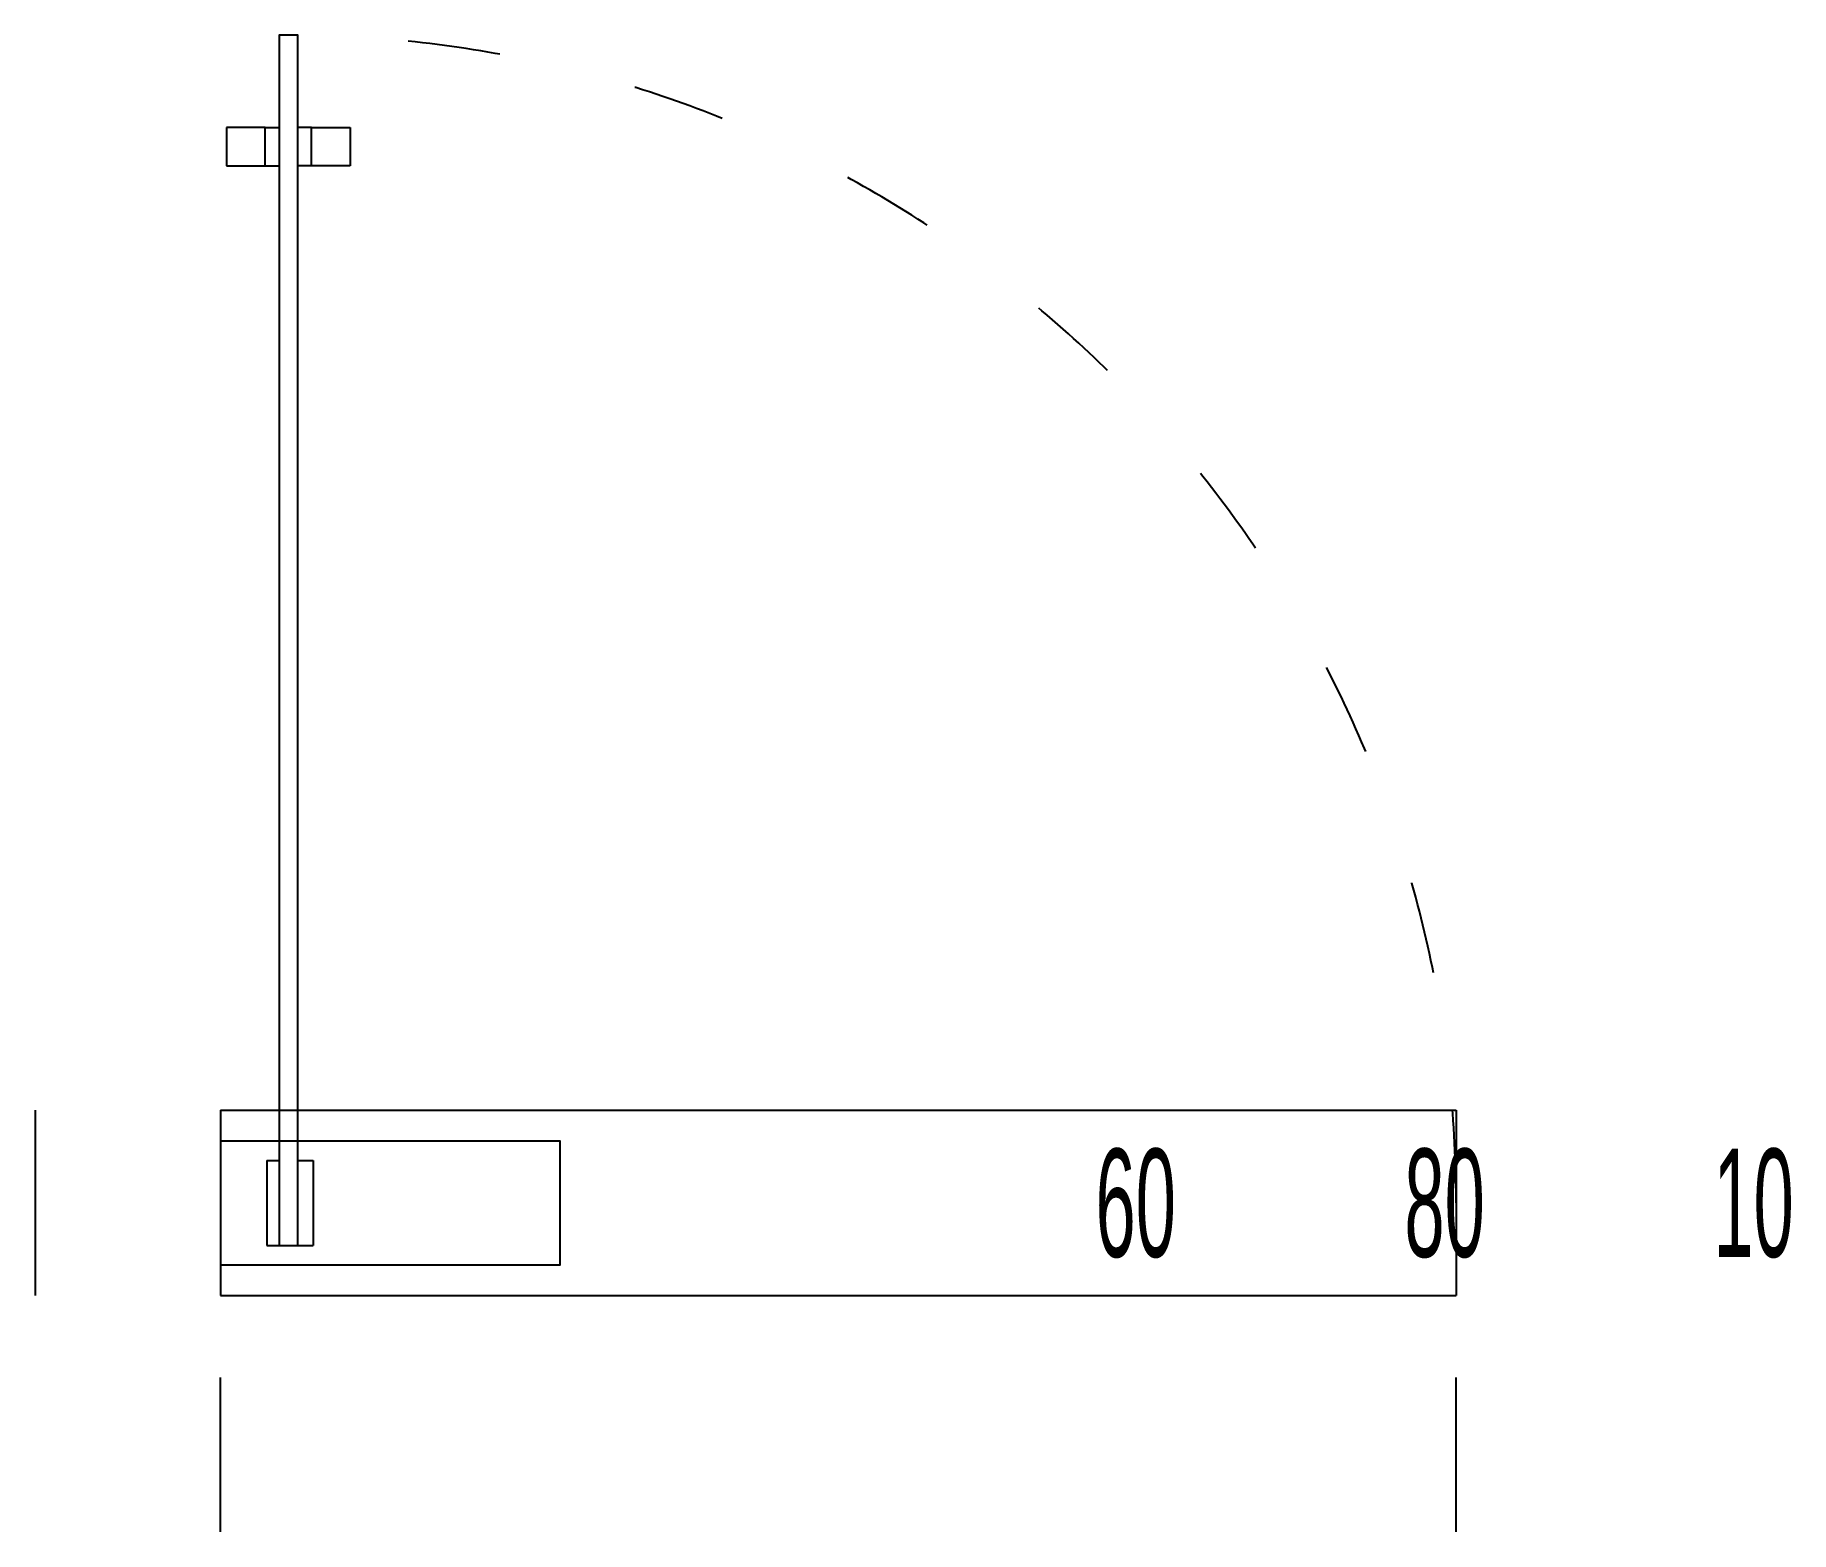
# Model space of a CAD drawing. Header units: millimetres. Extents: x -120 to 1017, y -273 to 696.
import ezdxf

# ---------------------------------------------------------------- set-up
doc = ezdxf.new("R2010")
doc.units = ezdxf.units.MM
doc.header["$MEASUREMENT"] = 0
doc.linetypes.add('ACAD_ISO03W100', pattern=[30, 12, -18])
doc.layers.get('Defpoints').update_dxf_attribs({"color": 1})
for name, color, linetype in [('D-T', 2, 'Continuous'), ('DOOR', 34, 'Continuous'), ('Wall-01', 4, 'Continuous')]:
    doc.layers.add(name, color=color, linetype=linetype)
doc.styles.add('标注', font='stylu.ttf')

msp = doc.modelspace()

# ---------------------------------------------------------------- linework, layer by layer
at = {"layer": 'D-T'}
for p, q in [((0, 0), (800, 0)), ((0, -120), (800, -120))]:
    msp.add_line(p, q, dxfattribs=at)
at = {"layer": 'Defpoints', "color": 250}
for p, q in [((-120, 0), (-120, -120)), ((0, -272.9), (0, -172.9)), ((800, -272.9), (800, -172.9))]:
    msp.add_line(p, q, dxfattribs=at)
at = {"layer": 'DOOR'}
for p, q in [((4, 636.3), (4, 611.3)), ((4, 636.3), (4, 611.3)), ((29, 636.3), (4, 636.3)), ((29, 636.3), (38, 636.3)), ((29, 611.3), (29, 636.3)), ((59, 636.3), (50, 636.3)), ((59, 611.3), (59, 636.3)), ((59, 636.3), (84, 636.3)), ((84, 636.3), (84, 611.3)), ((84, 636.3), (84, 611.3)), ((4, 611.3), (29, 611.3)), ((29, 611.3), (38, 611.3)), ((59, 611.3), (50, 611.3)), ((84, 611.3), (59, 611.3))]:
    msp.add_line(p, q, dxfattribs=at)
at = {"layer": 'DOOR', "ltscale": 5}
for p, q in [((30, -32.5), (30, -87.5)), ((30, -32.5), (38, -32.5)), ((50, -32.5), (60, -32.5)), ((60, -32.5), (60, -87.5)), ((30, -87.5), (60, -87.5))]:
    msp.add_line(p, q, dxfattribs=at)
at = {"layer": 'DOOR'}
msp.add_lwpolyline([(38, -87.5), (50, -87.5), (50, 696), (38, 696)], close=True, dxfattribs=at)
at = {"layer": 'DOOR', "ltscale": 5}
msp.add_lwpolyline([(0, -100), (220, -100), (220, -20), (0, -20)], dxfattribs=at)
at = {"layer": 'DOOR', "linetype": 'ACAD_ISO03W100', "ltscale": 5}
msp.add_arc((44, -60), 756, 0, 90, dxfattribs=at)
at = {"layer": 'Wall-01', "ltscale": 5}
for p, q in [((0, 0), (0, -120)), ((800, 0), (800, -120))]:
    msp.add_line(p, q, dxfattribs=at)

# ---------------------------------------------------------------- texts
at = {"layer": 'Defpoints', "color": 250, "style": '标注', "width": 0.5}
for s, p in [('60', (566.5, -94.9)), ('80', (766.5, -94.9)), ('10', (966.5, -94.9))]:
    msp.add_text(s, height=70, dxfattribs=at).set_placement(p)

doc.saveas('drawing.dxf')
